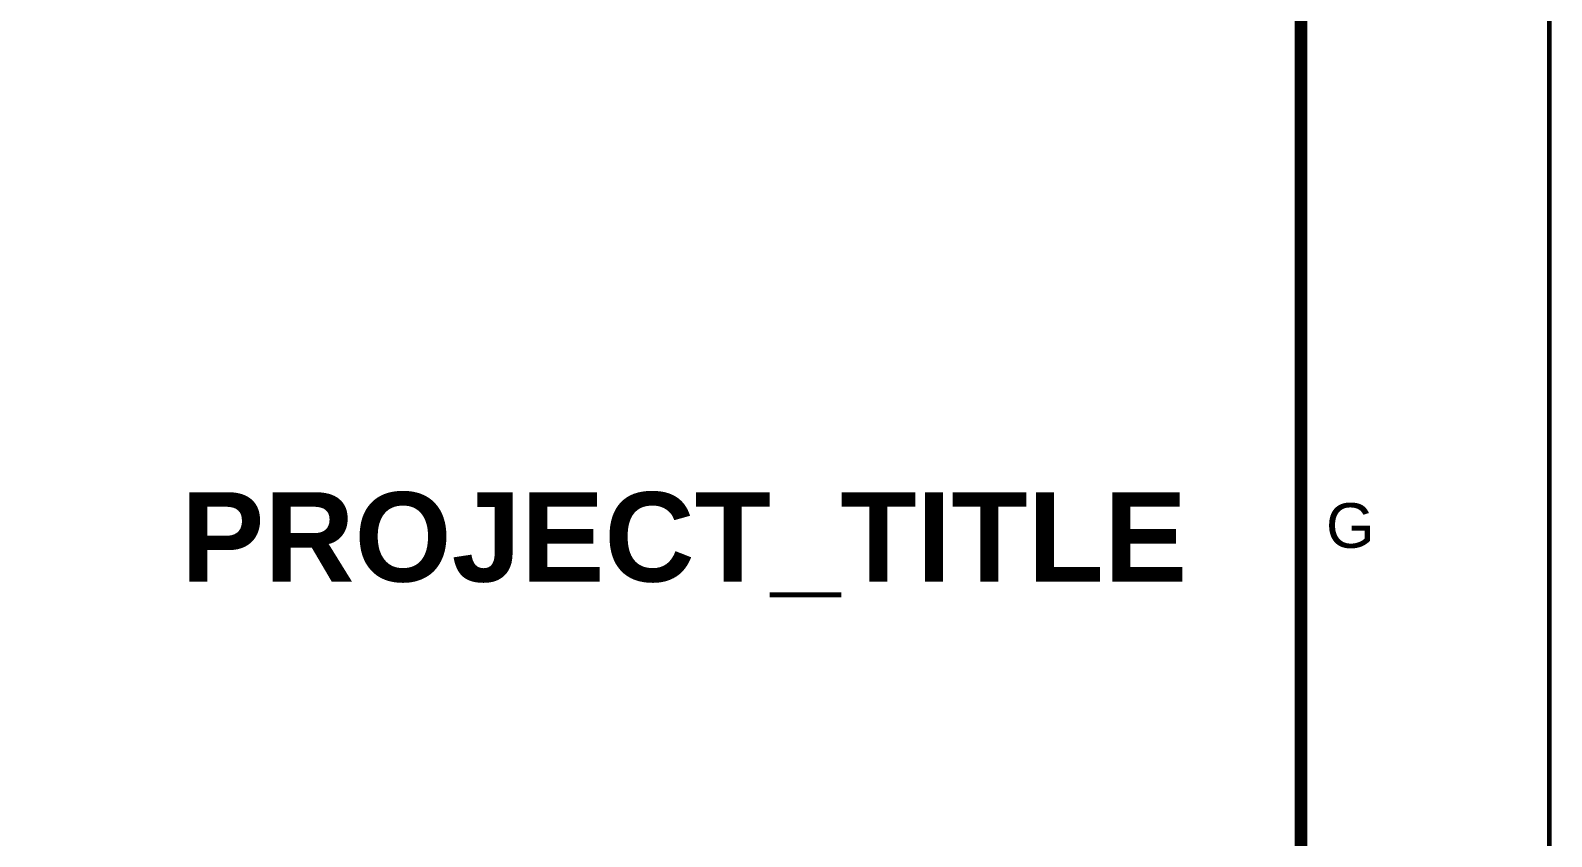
# Paper-space layout 'Layout1' of a CAD drawing. Header units: millimetres. Extents: x 1813 to 175610, y -450 to 60847.
# Drawn here: x 2592.7 to 2654, y -227.6 to -195.1 of the extents above; entities that cross this region are included whole.
import ezdxf
from ezdxf.enums import TextEntityAlignment as Align

# ---------------------------------------------------------------- set-up
doc = ezdxf.new("R2010")
doc.units = ezdxf.units.MM
doc.layers.add('G-ANNO-NPLT', color=210, linetype='Continuous', plot=False)
doc.layers.add('G-ANNO-TEXT', color=3, linetype='Continuous')
doc.layers.add('G-ANNO-TTLB', color=3, linetype='Continuous')
doc.styles.add('ARIAL', font='arial.ttf')
doc.styles.add('ARIAL-BOLD', font='')
doc.styles.get('ARIAL-BOLD').set_extended_font_data('Arial', bold=True)

# ---------------------------------------------------------------- blocks, each defined once
blk = doc.blocks.new('BLOCK_TITLE')
at = {"layer": 'G-ANNO-TEXT', "style": 'ARIAL-BOLD'}
for tag, p, height in [('PROJECT_TITLE_001', (-45.097, 222.742), 3.6), ('STUDENTS_001', (-31.652, 163.496), 1.8), ('STUDENTS_002', (-31.794, 160.465), 1.8), ('STUDENTS_003', (-31.803, 157.435), 1.8), ('DRAWING_TITLE_001', (-35.257, 141.234), 1.8), ('NOTES_001', (-25.481, 124.1), 1.8), ('FILENAME_001', (-34.072, 107.963), 1.8)]:
    blk.add_attdef(tag, p, '', height=height, dxfattribs=at)
at = {"layer": 'G-ANNO-TEXT', "style": 'ARIAL-BOLD', "flags": 2}
for tag, p in [('CLASS_001', (-38.668, 193.797)), ('CLASS_002', (-34.903, 190.767)), ('PROFESSOR_001', (-36.216, 174.099))]:
    blk.add_attdef(tag, p, '', height=1.8, dxfattribs=at)
at = {"layer": 'G-ANNO-TEXT', "style": 'ARIAL-BOLD'}
for tag, p in [('VERSION_9', (-49, 92.5)), ('VERSION_8', (-49, 87.5)), ('VERSION_7', (-49, 82.5)), ('VERSION_6', (-49, 77.5)), ('VERSION_5', (-49, 72.5)), ('VERSION_4', (-49, 67.5)), ('VERSION_3', (-49, 62.5)), ('VERSION_2', (-49, 57.5)), ('VERSION_1', (-49, 52.5)), ('SHEET_TOTAL', (-5.681, 47.981)), ('DATE', (-39.015, 5.53)), ('REV', (-39.015, 2.506))]:
    blk.add_attdef(tag, text='', height=1.8, dxfattribs=at).set_placement(p, align=Align.MIDDLE_LEFT)
for tag, p in [('DATA_9', (-2.806, 92.5)), ('DATA_8', (-2.806, 87.5)), ('DATA_7', (-2.806, 82.5)), ('DATA_6', (-2.806, 77.5)), ('DATA_5', (-2.806, 72.5)), ('DATA_4', (-2.806, 67.5)), ('DATA_3', (-2.806, 62.5)), ('DATA_2', (-2.806, 57.5)), ('DATA_1', (-2.806, 52.5)), ('SHEET_COPY', (-11.423, 47.981)), ('SCALE', (-4.416, 5.53))]:
    blk.add_attdef(tag, text='', height=1.8, dxfattribs=at).set_placement(p, align=Align.MIDDLE_RIGHT)
blk.add_attdef('SHEET', text='', height=9.6, dxfattribs=at).set_placement((-25, 25), align=Align.MIDDLE_CENTER)
blk = doc.blocks.new('A1_GRID_LAYOUT')
at = {"layer": 'G-ANNO-NPLT', "const_width": 0.18}
blk.add_lwpolyline([(841, 0), (841, 594)], dxfattribs=at)
at = {"layer": 'G-ANNO-TTLB', "const_width": 0.5, "flags": 128}
blk.add_lwpolyline([(25, 584), (25, 10), (831, 10), (831, 584)], close=True, dxfattribs=at)
at = {"layer": 'G-ANNO-TEXT', "style": 'ARIAL'}
blk.add_text('G', height=1.8, dxfattribs=at).set_placement((832.983, 235), align=Align.MIDDLE_CENTER)

psp = doc.layouts.get("Layout1")

# ---------------------------------------------------------------- block references
ref = psp.add_blockref('BLOCK_TITLE', (2643.895, -440.026))
ref.add_attrib('PROJECT_TITLE_001', 'PROJECT_TITLE', (2598.797, -217.284), dxfattribs={"layer": 'G-ANNO-TEXT', "height": 3.6, "style": 'ARIAL-BOLD'})

# ---------------------------------------------------------------- next in the draw order: block references
psp.add_blockref('A1_GRID_LAYOUT', (1812.895, -450.026))

doc.saveas('drawing.dxf')
